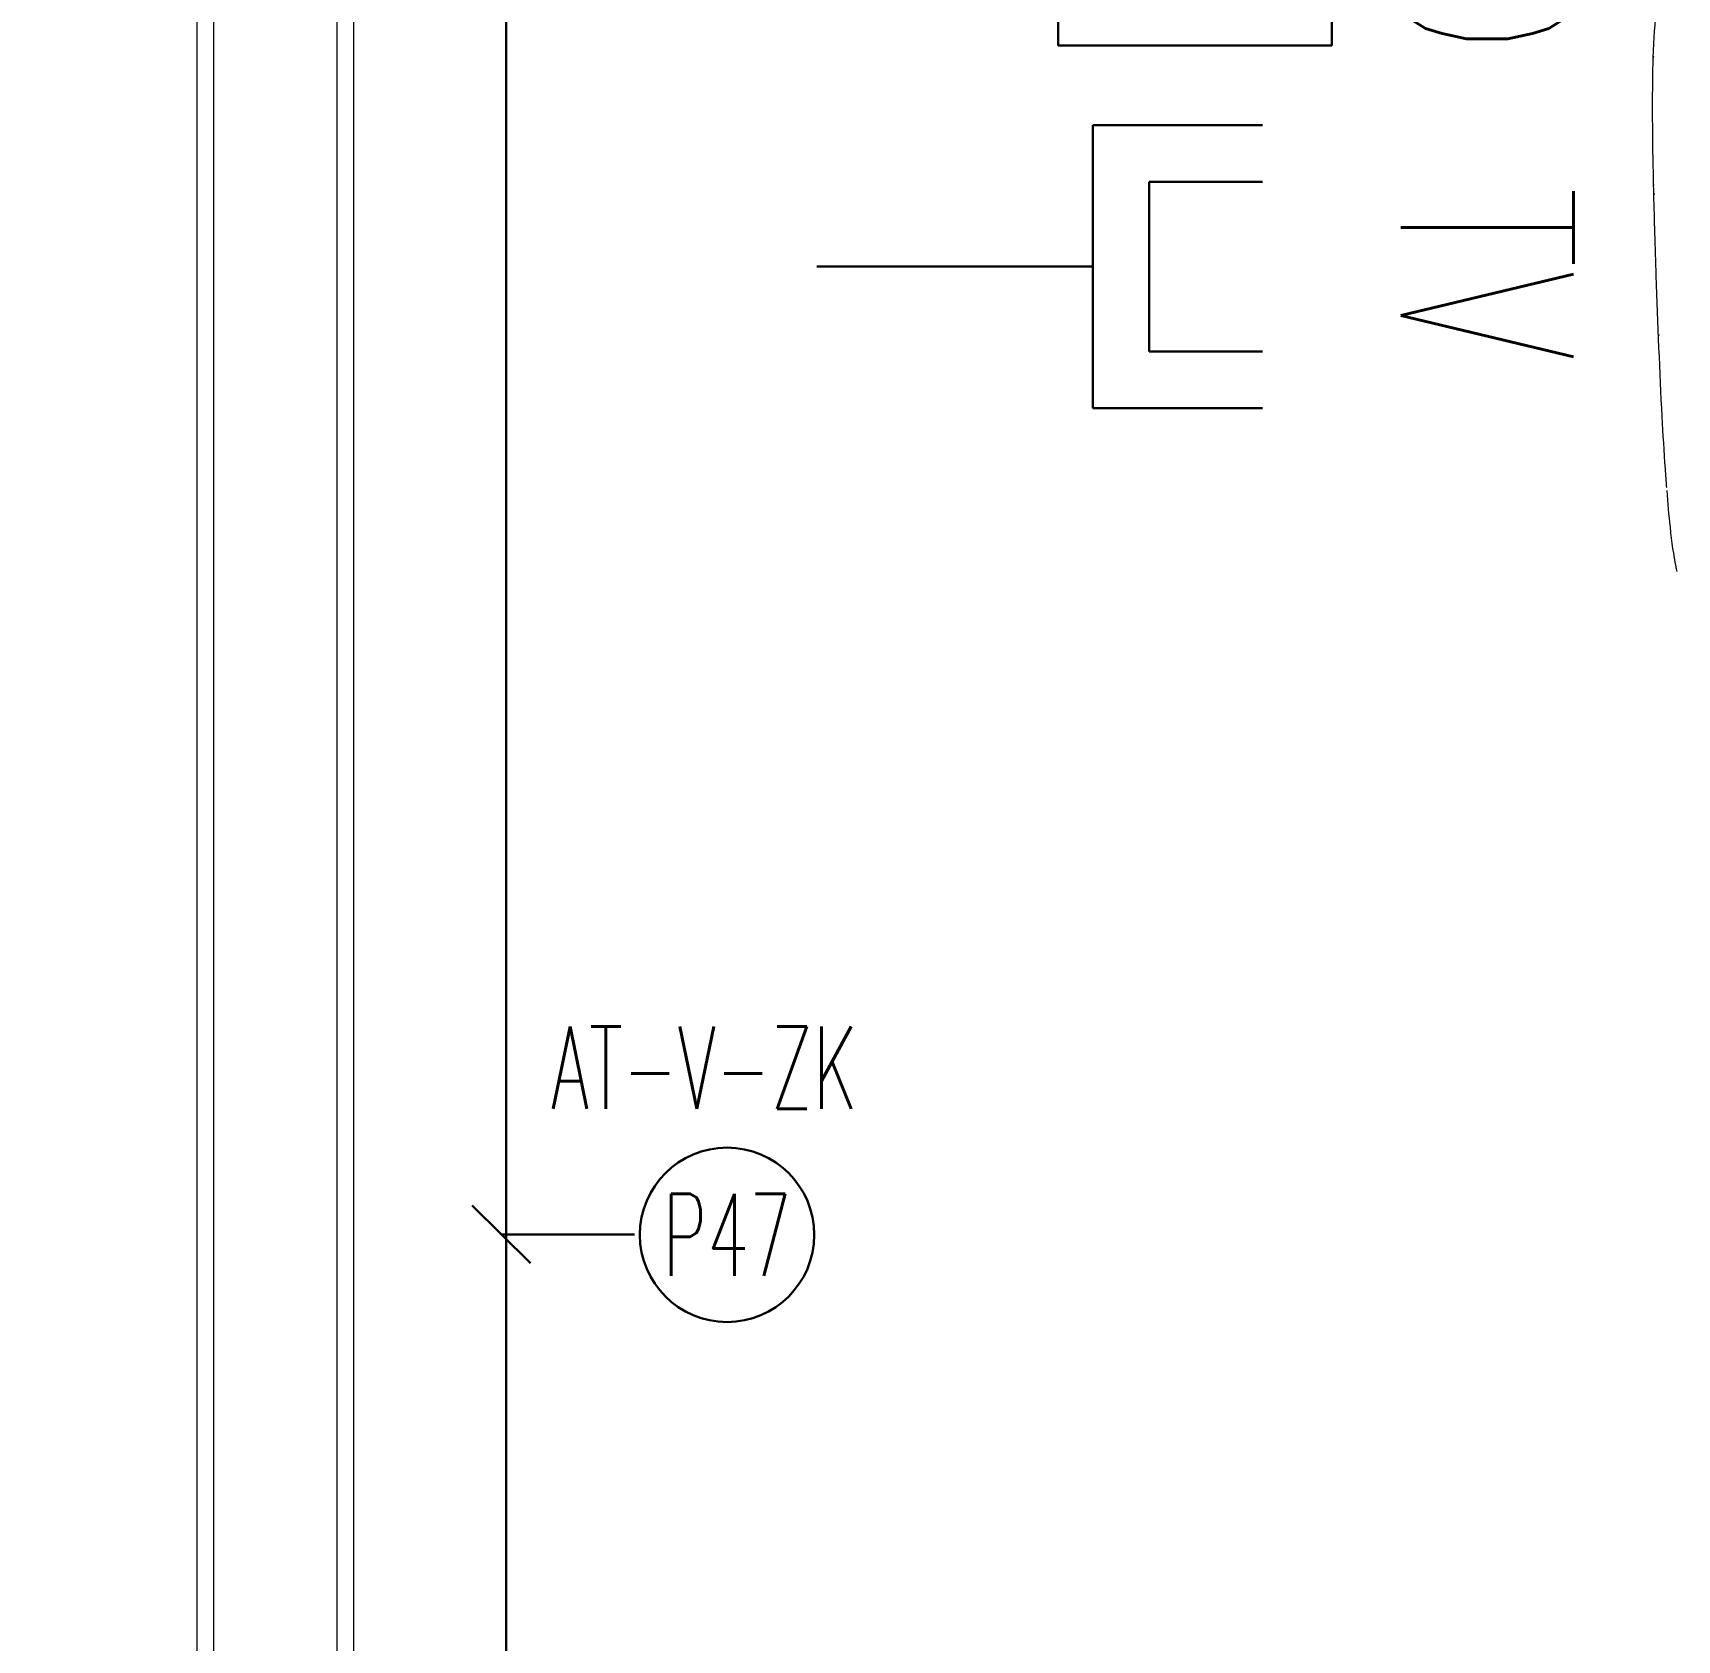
# Model space of a CAD drawing. Extents: x -1439 to 34962, y -872 to 8330.
# Drawn here: x 3578.8 to 3778.9, y 421.7 to 617.2 of the extents above; entities that cross this region are included whole.
import ezdxf
from ezdxf.enums import TextEntityAlignment as Align

# ---------------------------------------------------------------- set-up
doc = ezdxf.new("R2010")
doc.units = 0
doc.linetypes.add('HIDDEN', pattern=[0.375, 0.25, -0.125])
doc.layers.get('0').update_dxf_attribs({"color": 9, "lineweight": 9})
for name, color, linetype, lineweight in [('00', 9, 'Continuous', 9), ('04', 9, 'Continuous', 9), ('14', 9, 'Continuous', 9), ('E-DATA LCD EKRAN', 7, 'Continuous', 30), ('E-DATA PRİZİ (RJ45)', 7, 'Continuous', 30), ('E-KABLO', 7, 'Continuous', 30), ('E-LINYE', 7, 'Continuous', 30), ('E-YAZI', 7, 'Continuous', 30)]:
    doc.layers.add(name, color=color, linetype=linetype, lineweight=lineweight)
doc.styles.add('E-YAZI', font='txttw.shx')

# ---------------------------------------------------------------- blocks, each defined once
blk = doc.blocks.new('p-araba-polo')
for points, degree, knots in [([(0.4758, -0.7941), (0.4779, -0.7946), (0.4931, -0.7978), (0.5106, -0.8003), (0.5297, -0.8023)], 3, [0, 0, 0, 0, 0.124213, 1, 1, 1, 1]), ([(0.578, -0.8067), (0.5852, -0.8073), (0.6136, -0.8094), (0.6943, -0.8142), (0.7938, -0.8181), (0.9022, -0.8216), (0.9869, -0.8238), (1.0486, -0.8241), (1.0808, -0.8236)], 3, [0, 0, 0, 0, 0.049552, 0.182368, 0.511137, 0.607099, 0.78604, 1, 1, 1, 1]), ([(0.5894, -0.8074), (0.5894, -0.8074), (0.5894, -0.8074), (0.5894, -0.8074), (0.5894, -0.8074), (0.5894, -0.8074), (0.5894, -0.8074), (0.5894, -0.8074), (0.5894, -0.8074), (0.5894, -0.8074), (0.5894, -0.8074), (0.5894, -0.8074), (0.5894, -0.8074), (0.5894, -0.8074), (0.5894, -0.8074)], 7, [0, 0, 0, 0, 0, 0, 0, 0, 1, 1, 1, 1, 1, 1, 1, 1, 1, 1, 1, 1, 1, 1, 1])]:
    blk.add_open_spline(points, degree=degree, knots=knots)
for points, degree in [([(0.5299, -0.8023), (0.5443, -0.8039), (0.5588, -0.8052), (0.5741, -0.8064)], 3), ([(0.7638, -0.8164), (0.7637, -0.8164), (0.7637, -0.8163), (0.7636, -0.8162), (0.7635, -0.8161), (0.7634, -0.8159)], 5), ([(0.7638, -0.8164), (0.7637, -0.8164), (0.7637, -0.8163), (0.7636, -0.8162), (0.7635, -0.8161), (0.7634, -0.8159)], 5), ([(1.1009, -0.8231), (1.1242, -0.8223), (1.1443, -0.821), (1.1589, -0.8187)], 3), ([(0.9357, -0.8222), (0.9352, -0.8222), (0.9348, -0.8222), (0.9343, -0.8222)], 3), ([(0.9453, -0.8224), (0.9455, -0.8224), (0.9457, -0.8224), (0.9459, -0.8223), (0.9461, -0.8222), (0.9463, -0.8221)], 5), ([(0.9453, -0.8224), (0.9455, -0.8224), (0.9457, -0.8224), (0.9459, -0.8223), (0.9461, -0.8222), (0.9463, -0.8221)], 5), ([(1.0811, -0.8236), (1.0881, -0.8235), (1.0946, -0.8233), (1.1009, -0.8231)], 3), ([(1.1004, -0.8231), (1.1009, -0.8231), (1.1013, -0.8231), (1.1018, -0.8231), (1.1022, -0.823), (1.1026, -0.8229)], 5), ([(1.1026, -0.8229), (1.1022, -0.823), (1.1018, -0.8231), (1.1013, -0.8231), (1.1009, -0.8231), (1.1004, -0.8231)], 5), ([(1.1014, -0.8231), (1.1013, -0.8231), (1.1011, -0.8231), (1.101, -0.8231), (1.1008, -0.8231), (1.1007, -0.8231), (1.1006, -0.8231), (1.1004, -0.8231)], 7), ([(1.1004, -0.8231), (1.1008, -0.8231), (1.1011, -0.8231), (1.1015, -0.8231)], 3)]:
    blk.add_open_spline(points, degree=degree)
blk = doc.blocks.new('E-LCD+TV')
at = {"layer": 'E-DATA PRİZİ (RJ45)', "color": 1}
for p, q in [((38.46, 77.49), (38.46, 48)), ((48.29, 77.49), (48.29, 57.83)), ((77.78, 77.49), (77.78, 57.83)), ((87.61, 77.49), (87.61, 48)), ((48.29, 57.83), (77.78, 57.83)), ((38.46, 48), (87.61, 48)), ((63.03, 48), (63.03, 0)), ((0, 0), (0, 41.99))]:
    blk.add_line(p, q, dxfattribs=at)
blk.add_lwpolyline([(-24.58, 89.56), (24.58, 89.56), (24.58, 41.99), (-24.58, 41.99)], close=True, dxfattribs=at)
at = {"layer": 'E-DATA PRİZİ (RJ45)', "color": 1, "style": 'E-YAZI'}
blk.add_text('D', height=25.6, dxfattribs=at).set_placement((-8.79, 54.59))
at = {"layer": 'E-YAZI', "color": 1, "style": 'E-YAZI', "width": 0.7}
for s, p in [('LCD', (-26.97, 101.57)), ('TV', (49.03, 101.57))]:
    blk.add_text(s, height=30, dxfattribs=at).set_placement(p)

msp = doc.modelspace()

# ---------------------------------------------------------------- linework, layer by layer
at = {"layer": '00'}
msp.add_lwpolyline([(3600.84, 757.5), (3615.84, 757.5), (3615.84, 392.5), (3600.84, 392.5), (3600.84, 742.5), (3580.84, 742.5), (3580.84, 757.5), (3600.84, 757.5)], dxfattribs=at)
at = {"layer": '14'}
msp.add_lwpolyline([(3578.84, 316.5), (3578.84, 334.5), (3598.84, 334.5), (3598.84, 740.5), (3578.84, 740.5), (3578.84, 759.5), (3617.84, 759.5), (3617.84, 394.5), (3682.84, 394.5), (3682.84, 334.5), (3735.84, 334.5), (3735.84, 332.5)], dxfattribs=at)
at = {"layer": 'E-KABLO', "color": 6, "ltscale": 40}
msp.add_line((3636.44, 404.44), (3636.44, 779.44), dxfattribs=at)
at = {"layer": 'E-KABLO', "color": 7, "linetype": 'Continuous'}
msp.add_circle((3663.31, 471), 10.61, dxfattribs=at)
at = {"layer": 'E-KABLO', "color": 6, "linetype": 'HIDDEN', "ltscale": 40}
msp.add_spline([(3693.94, 1036.1), (3824.54, 975.07), (3844.41, 755.57), (3853.5, 617.98), (3858.34, 610.88)], degree=3, dxfattribs=at)
at = {"layer": 'E-LINYE', "color": 7, "linetype": 'Continuous'}
for p, q in [((3639.39, 467.53), (3632.28, 474.56)), ((3652.06, 471.05), (3635.84, 471.05))]:
    msp.add_line(p, q, dxfattribs=at)

# ---------------------------------------------------------------- block references
at = {"layer": '04', "xscale": -100, "yscale": 100, "zscale": 100, "rotation": 270}
msp.add_blockref('p-araba-polo', (3858.34, 504.14), dxfattribs=at)
at = {"layer": 'E-DATA LCD EKRAN', "color": 1, "xscale": 0.7, "yscale": 0.7, "zscale": 0.7, "rotation": 270}
msp.add_blockref('E-LCD+TV', (3674.22, 632.92), dxfattribs=at)

# ---------------------------------------------------------------- texts
at = {"layer": 'E-KABLO', "color": 3, "linetype": 'Continuous', "style": 'E-YAZI', "width": 0.6}
msp.add_text('P47', height=10, dxfattribs=at).set_placement((3663.31, 471), align=Align.MIDDLE_CENTER)
at = {"layer": 'E-YAZI', "color": 3, "style": 'E-YAZI', "width": 0.6}
msp.add_text('AT-V-ZK', height=10, dxfattribs=at).set_placement((3641.89, 486.34, 0))

doc.saveas('drawing.dxf')
